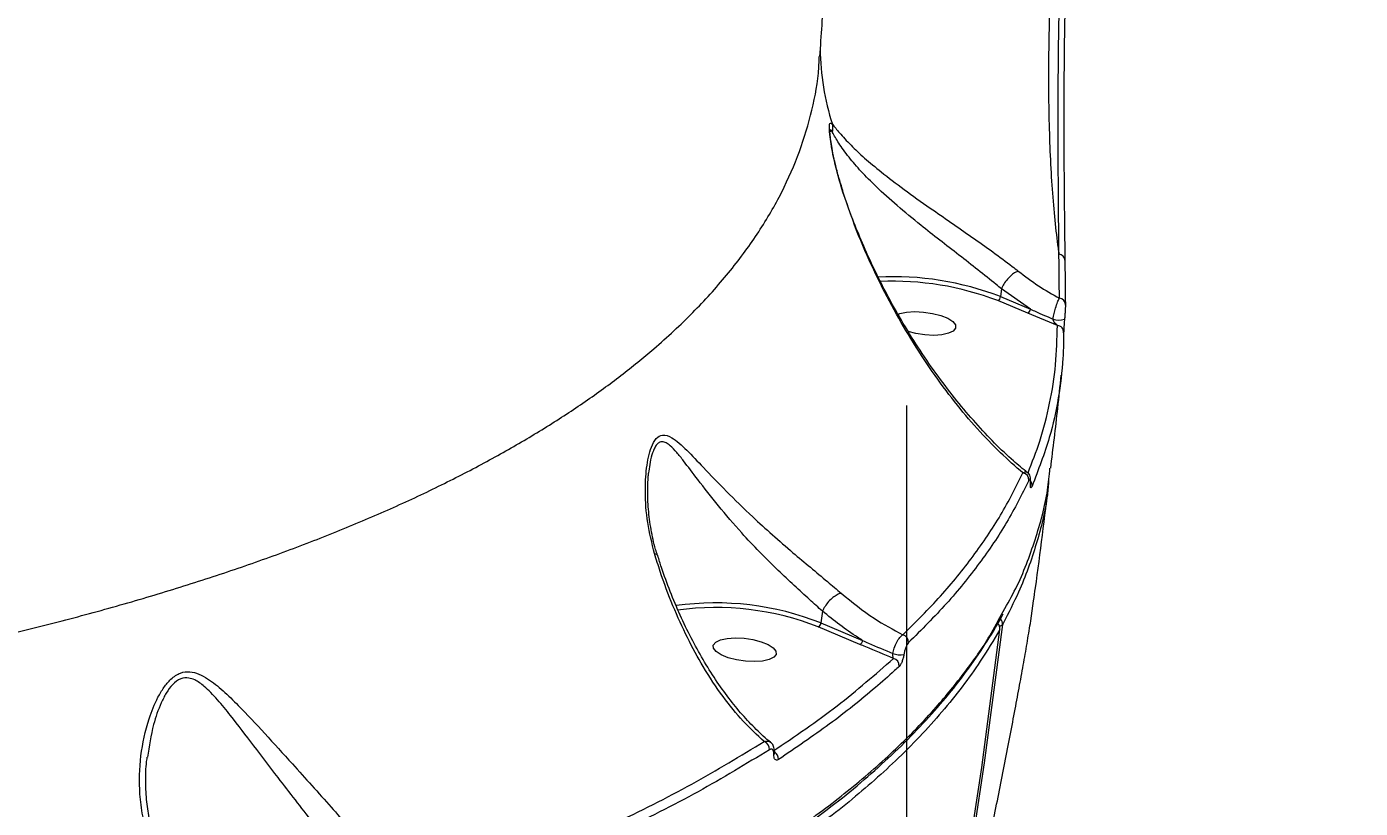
# Model space of a CAD drawing. Header units: millimetres. Extents: x -8607 to 7621, y -5747 to 4382.
# Drawn here: x 5949.2 to 6137.6, y -248.3 to -137.9 of the extents above; entities that cross this region are included whole.
import ezdxf

# ---------------------------------------------------------------- set-up
doc = ezdxf.new("R2010")
doc.units = ezdxf.units.MM
doc.layers.add('DIKOM_ОБЪЕКТ', color=7, linetype='Continuous')
doc.layers.add('DIKOM_РАЗМЕР_ОБЪЕКТА', color=7, linetype='Continuous')
doc.styles.add('style1', font='arial.ttf', dxfattribs={"width": 0.8})
doc.dimstyles.new('1-50', dxfattribs={"dimtxt": 300, "dimasz": 200, "dimexe": 100, "dimexo": 0, "dimgap": 100, "dimtad": 1, "dimtxsty": 'style1', "dimcen": 200, "dimclrd": 7, "dimclre": 7, "dimclrt": 7, "dimadec": 1, "dimazin": 2, "dimtfac": 1, "dimtmove": 0, "dimatfit": 2, "dimfxl": 0, "dimlwd": 25, "dimlwe": 18, "dimarcsym": 0})

# ---------------------------------------------------------------- blocks, each defined once
blk = doc.blocks.new('*D11')
at = {"layer": 'Defpoints', "color": 0, "transparency": 16777216}
for p in [(7619.37, -165.15), (-6826.53, -739.39), (7619.37, -5647.14)]:
    blk.add_point(p, dxfattribs=at)
at = {"layer": 'DIKOM_РАЗМЕР_ОБЪЕКТА', "color": 7, "lineweight": 18, "transparency": 16777216}
for p, q in [((7619.37, -165.15), (7619.37, -5747.14)), ((-6826.53, -739.39), (-6826.53, -5747.14))]:
    blk.add_line(p, q, dxfattribs=at)
at = {"layer": 'DIKOM_РАЗМЕР_ОБЪЕКТА', "color": 7, "lineweight": 25, "transparency": 16777216}
blk.add_line((-6626.53, -5647.14), (7419.37, -5647.14), dxfattribs=at)
at = {"layer": 'DIKOM_РАЗМЕР_ОБЪЕКТА', "color": 7, "transparency": 16777216}
for points in [[(-6626.53, -5613.8), (-6626.53, -5680.47), (-6826.53, -5647.14)], [(7419.37, -5613.8), (7419.37, -5680.47), (7619.37, -5647.14)]]:
    blk.add_solid(points, dxfattribs=at)
at = {"layer": 'DIKOM_РАЗМЕР_ОБЪЕКТА', "color": 7, "transparency": 16777216, "insert": (396.42, -5393.96), "char_height": 300, "attachment_point": 5, "style": 'style1'}
blk.add_mtext('14400', dxfattribs=at)
blk = doc.blocks.new('*D13')
at = {"layer": 'Defpoints', "color": 0, "transparency": 16777216}
for p in [(-5326.53, -191.39), (6073.47, -191.39), (6073.47, -4959.53)]:
    blk.add_point(p, dxfattribs=at)
at = {"layer": 'DIKOM_РАЗМЕР_ОБЪЕКТА', "color": 7, "lineweight": 18, "transparency": 16777216}
for p, q in [((-5326.53, -191.39), (-5326.53, -5059.53)), ((6073.47, -191.39), (6073.47, -5059.53))]:
    blk.add_line(p, q, dxfattribs=at)
at = {"layer": 'DIKOM_РАЗМЕР_ОБЪЕКТА', "color": 7, "lineweight": 25, "transparency": 16777216}
blk.add_line((-5126.53, -4959.53), (5873.47, -4959.53), dxfattribs=at)
at = {"layer": 'DIKOM_РАЗМЕР_ОБЪЕКТА', "color": 7, "transparency": 16777216}
for points in [[(-5126.53, -4926.2), (-5126.53, -4992.86), (-5326.53, -4959.53)], [(5873.47, -4926.2), (5873.47, -4992.86), (6073.47, -4959.53)]]:
    blk.add_solid(points, dxfattribs=at)
at = {"layer": 'DIKOM_РАЗМЕР_ОБЪЕКТА', "color": 7, "transparency": 16777216, "insert": (373.47, -4706.36), "char_height": 300, "attachment_point": 5, "style": 'style1'}
blk.add_mtext('11400', dxfattribs=at)

msp = doc.modelspace()

# ---------------------------------------------------------------- linework, layer by layer
at = {"layer": 'DIKOM_ОБЪЕКТ', "color": 7, "linetype": 'Continuous', "lineweight": 15}
for p, q in [((6086.896, -174.938), (6086.765, -176.022)), ((6086.896, -174.938), (6086.897, -174.935)), ((6090.987, -177.796), (6086.896, -174.938)), ((6090.603, -178.36), (6086.381, -176.585)), ((6086.765, -176.022), (6090.987, -177.796)), ((6094.804, -180.108), (6090.603, -178.36)), ((6037.077, -200.674), (6037.052, -200.848)), ((6061.602, -220.459), (6061.401, -222.113)), ((6061.602, -220.459), (6061.603, -220.455)), ((6091.035, -221.831), (6091.449, -218.988)), ((6061.401, -222.113), (6067.282, -224.585)), ((6087.129, -222.178), (6087.04, -222.357)), ((6066.899, -225.148), (6061.018, -222.677)), ((6086.673, -223.022), (6086.689, -222.973))]:
    msp.add_line(p, q, dxfattribs=at)
at = {"layer": 'DIKOM_ОБЪЕКТ', "color": 7, "linetype": 'Continuous', "lineweight": 15, "flags": 128}
for points in [[(6072.261, -178.529), (6072.549, -178.42), (6073.492, -178.213), (6074.638, -178.135), (6075.894, -178.194), (6077.157, -178.383), (6078.326, -178.687), (6079.306, -179.083), (6080.017, -179.538), (6080.401, -180.015)], [(6080.401, -180.015), (6080.429, -180.475), (6080.096, -180.882), (6079.431, -181.201), (6078.488, -181.408), (6077.342, -181.486), (6076.086, -181.428), (6074.823, -181.239), (6073.695, -180.947)], [(5960.872, -608.426), (5969.041, -593.585), (5978.136, -576.353), (5986.905, -558.953), (5995.347, -541.389), (6003.459, -523.666), (6011.239, -505.789), (6018.684, -487.765), (6025.791, -469.599), (6032.559, -451.295), (6038.986, -432.86), (6045.07, -414.299), (6050.808, -395.618), (6056.2, -376.822), (6061.243, -357.918), (6065.936, -338.91), (6070.278, -319.805), (6074.267, -300.608), (6077.902, -281.326), (6081.182, -261.963), (6084.106, -242.527), (6086.673, -223.022)], [(6087.04, -222.357), (6084.473, -241.862), (6081.55, -261.299), (6078.27, -280.661), (6074.635, -299.943), (6070.646, -319.14), (6066.304, -338.245), (6061.611, -357.253), (6056.568, -376.157), (6051.176, -394.953), (6045.437, -413.634), (6039.354, -432.195), (6032.927, -450.63), (6026.159, -468.934), (6019.051, -487.1), (6011.607, -505.125), (6003.827, -523.001), (5995.715, -540.724), (5987.273, -558.288), (5978.503, -575.689), (5969.409, -592.92), (5964.235, -602.385)], [(6055.038, -226.107), (6055.065, -226.567), (6054.733, -226.973), (6054.068, -227.293), (6053.124, -227.5), (6051.978, -227.578), (6050.722, -227.52), (6049.459, -227.33), (6048.29, -227.026), (6047.311, -226.63), (6046.6, -226.175), (6046.215, -225.698), (6046.188, -225.238), (6046.52, -224.831), (6047.185, -224.512), (6048.129, -224.305), (6049.275, -224.227), (6050.53, -224.285), (6051.794, -224.474), (6052.963, -224.779), (6053.942, -225.175), (6054.653, -225.63), (6055.038, -226.107)]]:
    msp.add_lwpolyline(points, dxfattribs=at)
at = {"layer": 'DIKOM_ОБЪЕКТ', "color": 7, "linetype": 'Continuous', "lineweight": 15}
for centre, radius, start, end in [((6096.376, -140.804), 35.087, 180.38401, 198.01956), ((6060.657, -152.26), 2.428, 346.70428, 14.3437), ((6095.022, -170.881), 0.839, 359.44863, 89.93544), ((6071.583, -215.436), 42.237, 68.93383, 92.87494), ((6071.65, -214.873), 41.024, 68.95627, 92.5828), ((6086.082, -175.97), 0.685, 295.93657, 355.64329), ((6095.005, -177.167), 0.926, 356.28356, 84.80613), ((6090.304, -177.744), 0.685, 295.93741, 355.64311), ((6095.024, -176.75), 2.586, 251.08246, 287.64978), ((6094.737, -181.057), 0.952, 355.6395, 85.98497), ((6089.759, -201.927), 1.012, 355.91505, 79.66086), ((6090.279, -202.697), 0.942, 354.34304, 37.06784), ((6046.493, -260.012), 40.725, 68.52683, 97.84775), ((6046.534, -259.69), 39.746, 68.62882, 97.8043), ((6060.718, -222.061), 0.685, 295.93659, 355.64328), ((6085.699, -222.921), 0.979, 354.07831, 47.37141), ((6085.697, -222.851), 1, 353.03056, 45.36368), ((6086.075, -222.254), 0.971, 353.91571, 45.92651), ((6072.696, -224.818), 1.074, 355.50106, 74.72957), ((6086.63, -221.986), 0.554, 271.78418, 317.90133), ((6066.6, -224.533), 0.685, 295.93741, 355.64311), ((6072.653, -223.239), 3.386, 250.91521, 277.77369), ((6071.388, -228.166), 1.076, 355.36402, 76.79901), ((6053.008, -239.926), 1.118, 354.847, 70.57414), ((6054.556, -240.486), 0.294, 310.53549, 355.54565), ((6054.274, -241.313), 1.118, 354.82839, 59.60382)]:
    msp.add_arc(centre, radius, start, end, dxfattribs=at)
for points, knots in [([(6061.244, -142.077), (6061.449, -139.138), (6062.078, -130.073), (6062.871, -114.876), (6063.545, -96.492), (6063.897, -78.114), (6063.934, -59.75), (6063.66, -41.402), (6063.055, -23.078), (6062.341, -7.833), (6061.708, 1.293), (6061.498, 4.329)], [0, 0, 0, 0, 0.0602314, 0.1857242, 0.311177, 0.4365715, 0.561909, 0.6871905, 0.8124174, 0.9375913, 1, 1, 1, 1]), ([(6096.737, -112.741), (6096.619, -114.792), (6096.38, -118.93), (6096.147, -124.645), (6095.986, -129.642), (6095.88, -133.881), (6095.801, -138.153), (6095.748, -142.372), (6095.718, -146.486), (6095.707, -150.49), (6095.713, -154.405), (6095.732, -158.145), (6095.759, -161.668), (6095.792, -164.967), (6095.827, -168.085), (6095.849, -169.952), (6095.86, -170.889)], [0, 0, 0, 0, 0.1013046, 0.2043245, 0.2693234, 0.3347703, 0.4016321, 0.4689837, 0.5341683, 0.5998078, 0.6668825, 0.7344532, 0.7996653, 0.8653309, 0.9324208, 1, 1, 1, 1]), ([(6095.261, -113.072), (6095.082, -114.799), (6094.725, -118.251), (6094.296, -123.669), (6093.955, -129.195), (6093.711, -134.773), (6093.568, -140.328), (6093.53, -145.789), (6093.597, -151.087), (6093.767, -156.152), (6094.043, -160.907), (6094.417, -165.294), (6094.765, -168.259), (6094.981, -169.755), (6095.023, -170.042)], [0, 0, 0, 0, 0.0874426, 0.1748852, 0.2633131, 0.3520184, 0.4404463, 0.5297495, 0.6193385, 0.7086419, 0.7985505, 0.8887507, 0.9786595, 1, 1, 1, 1]), ([(6095.023, -170.042), (6095.012, -168.831), (6094.991, -166.403), (6094.956, -162.196), (6094.926, -157.637), (6094.909, -152.728), (6094.915, -147.556), (6094.95, -142.184), (6095.026, -136.678), (6095.144, -131.113), (6095.321, -125.26), (6095.566, -119.184), (6095.794, -115.13), (6095.908, -113.102)], [0, 0, 0, 0, 0.0883724, 0.177024, 0.2653923, 0.353767, 0.4424254, 0.5308005, 0.6189458, 0.7073715, 0.795519, 0.8977589, 1, 1, 1, 1]), ([(5605.613, -221.283), (5611.781, -222.412), (5624.132, -224.673), (5642.888, -227.664), (5661.792, -230.355), (5680.844, -232.709), (5699.972, -234.724), (5719.151, -236.388), (5738.304, -237.692), (5756.24, -238.572), (5772.919, -239.097), (5788.356, -239.332), (5803.643, -239.31), (5818.768, -239.03), (5833.691, -238.489), (5848.393, -237.686), (5862.829, -236.621), (5875.983, -235.387), (5887.892, -234.045), (5898.592, -232.653), (5909.029, -231.106), (5919.204, -229.404), (5929.122, -227.545), (5938.738, -225.539), (5948.026, -223.392), (5956.996, -221.105), (5965.666, -218.671), (5974.033, -216.093), (5982.076, -213.373), (5989.771, -210.52), (5997.104, -207.541), (6004.076, -204.435), (6010.689, -201.2), (6016.912, -197.852), (6022.733, -194.401), (6028.158, -190.846), (6033.198, -187.179), (6038.334, -183.007), (6043.395, -178.297), (6048.188, -173.011), (6052.265, -167.564), (6055.604, -161.974), (6058.214, -156.254), (6060.029, -150.409), (6061.019, -145.676), (6061.134, -142.863), (6061.166, -142.072)], [0, 0, 0, 0, 0.0283878, 0.0568443, 0.0854627, 0.1141516, 0.1430435, 0.1720083, 0.2011405, 0.2303476, 0.2543958, 0.2784861, 0.3026747, 0.3269063, 0.3512606, 0.3756588, 0.4001576, 0.4247013, 0.4441402, 0.4636015, 0.4829645, 0.5023275, 0.5217797, 0.5412319, 0.5604836, 0.5797354, 0.5990749, 0.6184144, 0.637807, 0.6572219, 0.6765388, 0.6958557, 0.7152613, 0.734667, 0.7538726, 0.7730783, 0.7923712, 0.8116642, 0.8370386, 0.8624633, 0.8879385, 0.9134647, 0.9389225, 0.9644312, 0.9899909, 1, 1, 1, 1]), ([(6064.299, -160.632), (6063.882, -159.154), (6063.309, -157.123), (6062.875, -154.772), (6062.657, -153.307), (6062.557, -152.077), (6062.629, -151.336), (6062.871, -151.54), (6063.01, -151.658)], [0, 0, 0, 0, 0.3030708, 0.4164281, 0.5295174, 0.6687585, 0.8085436, 1, 1, 1, 1]), ([(6063.021, -152.818), (6062.89, -152.582), (6062.715, -152.265), (6062.689, -152.654), (6062.683, -152.754)], [0, 0, 0, 0, 0.7442371, 1, 1, 1, 1]), ([(6063.01, -151.658), (6063.312, -152.031), (6063.918, -152.778), (6065.506, -154.557), (6067.498, -156.412), (6069.986, -158.5), (6073.094, -160.854), (6076.475, -163.263), (6079.738, -165.524), (6082.733, -167.599), (6085.689, -169.691), (6087.868, -171.302), (6088.999, -172.188), (6089.277, -172.406)], [0, 0, 0, 0, 0.10714, 0.2145791, 0.3113467, 0.4080923, 0.5217533, 0.6352953, 0.7192625, 0.8031761, 0.88782, 0.9724046, 1, 1, 1, 1]), ([(6063.278, -156.589), (6063.214, -156.302), (6063.043, -155.541), (6062.859, -154.479), (6062.731, -153.543), (6062.672, -152.942), (6062.671, -152.678), (6062.669, -152.701), (6062.668, -152.707)], [0, 0, 0, 0, 0.1554502, 0.41103506, 0.64418146, 0.80515497, 0.94698284, 1, 1, 1, 1]), ([(6086.897, -174.935), (6086.897, -174.935), (6086.646, -174.723), (6085.594, -173.846), (6083.599, -172.249), (6080.888, -170.141), (6078.156, -168.026), (6075.172, -165.677), (6072.097, -163.138), (6069.28, -160.609), (6067.034, -158.323), (6065.248, -156.256), (6063.831, -154.228), (6063.29, -153.288), (6063.021, -152.818)], [0, 0, 0, 0, 0.0000129, 0.0265074, 0.1091021, 0.191776, 0.2751715, 0.3586315, 0.4732183, 0.5879368, 0.68627, 0.7846261, 0.8924878, 1, 1, 1, 1]), ([(6064.403, -160.752), (6064.244, -160.25), (6063.875, -159.087), (6063.511, -157.674), (6063.33, -156.83), (6063.278, -156.589)], [0, 0, 0, 0, 0.3520957, 0.8156892, 1, 1, 1, 1]), ([(6089.941, -200.931), (6088.873, -200.002), (6086.684, -198.096), (6083.458, -194.712), (6080.241, -190.892), (6077.104, -186.658), (6074.139, -182.121), (6071.371, -177.336), (6068.802, -172.247), (6066.371, -166.752), (6064.989, -162.672), (6064.299, -160.632)], [0, 0, 0, 0, 0.1079569, 0.2212639, 0.3345713, 0.4497836, 0.564986, 0.6720707, 0.7791293, 0.889621, 1, 1, 1, 1]), ([(6064.299, -160.632), (6064.31, -160.643), (6064.352, -160.684), (6064.354, -160.737), (6064.355, -160.776)], [0, 0, 0, 0, 0.2817844, 1, 1, 1, 1]), ([(6090.592, -200.895), (6089.925, -200.352), (6088.36, -199.077), (6085.912, -196.728), (6083.239, -193.897), (6080.569, -190.745), (6077.939, -187.325), (6075.413, -183.681), (6073.045, -179.895), (6070.862, -176.019), (6068.938, -172.212), (6067.279, -168.592), (6065.904, -165.202), (6064.949, -162.626), (6064.492, -161.133), (6064.381, -160.768)], [0, 0, 0, 0, 0.0663776, 0.1559404, 0.247071, 0.3398268, 0.4342487, 0.5275367, 0.6173036, 0.7036259, 0.7865808, 0.8572348, 0.9214419, 0.9808102, 1, 1, 1, 1]), ([(6095.089, -176.245), (6095.081, -175.365), (6095.064, -173.592), (6095.037, -171.231), (6095.023, -170.042)], [0, 0, 0, 0, 0.4964828, 1, 1, 1, 1]), ([(6095.86, -170.889), (6095.875, -172.087), (6095.903, -174.501), (6095.92, -176.314), (6095.929, -177.227)], [0, 0, 0, 0, 0.4964917, 1, 1, 1, 1]), ([(6089.277, -172.406), (6089.248, -172.416), (6089.131, -172.455), (6088.815, -172.6), (6088.307, -172.948), (6087.719, -173.538), (6087.209, -174.232), (6087.001, -174.701), (6086.897, -174.935)], [0, 0, 0, 0, 0.0343037, 0.1364982, 0.3523745, 0.5682499, 0.784125, 1, 1, 1, 1]), ([(6089.277, -172.406), (6090.219, -173.124), (6092.111, -174.566), (6094.093, -175.684), (6095.089, -176.245)], [0, 0, 0, 0, 0.4978686, 1, 1, 1, 1]), ([(6094.186, -179.196), (6094.234, -178.928), (6094.331, -178.387), (6094.554, -177.534), (6094.821, -176.742), (6095, -176.41), (6095.089, -176.245)], [0, 0, 0, 0, 0.2146917, 0.4348049, 0.7188263, 1, 1, 1, 1]), ([(6090.987, -177.796), (6091.235, -177.907), (6092.297, -178.384), (6093.367, -178.844), (6094.186, -179.196)], [0, 0, 0, 0, 0.2343149, 1, 1, 1, 1]), ([(6095.929, -177.227), (6095.928, -177.353), (6095.925, -177.602), (6095.897, -178.134), (6095.857, -178.693), (6095.824, -179.045), (6095.808, -179.214)], [0, 0, 0, 0, 0.2974636, 0.5890265, 0.8028446, 1, 1, 1, 1]), ([(6090.65, -200.895), (6091.233, -199.417), (6092.508, -196.187), (6093.785, -191.095), (6094.665, -185.65), (6094.757, -181.956), (6094.804, -180.108)], [0, 0, 0, 0, 0.2187948, 0.4783628, 0.7390017, 1, 1, 1, 1]), ([(6094.804, -180.108), (6094.722, -180.037), (6094.569, -179.906), (6094.381, -179.667), (6094.262, -179.459), (6094.21, -179.319), (6094.192, -179.244), (6094.188, -179.211), (6094.186, -179.196)], [0, 0, 0, 0, 0.3482418, 0.6491547, 0.8444769, 0.9341967, 0.9695954, 1, 1, 1, 1]), ([(6095.808, -179.214), (6095.804, -179.255), (6095.787, -179.438), (6095.755, -179.805), (6095.718, -180.311), (6095.691, -180.808), (6095.688, -181.02), (6095.686, -181.13)], [0, 0, 0, 0, 0.0490732, 0.2179129, 0.4266715, 0.7022436, 1, 1, 1, 1]), ([(6095.686, -181.13), (6095.686, -181.368), (6095.686, -182.559), (6095.574, -185.643), (6095.019, -190.347), (6093.688, -196.403), (6092.1, -200.505), (6091.216, -202.789)], [0, 0, 0, 0, 0.0321659, 0.1608352, 0.4182088, 0.675957, 1, 1, 1, 1]), ([(6093.855, -200.274), (6094.204, -197.436), (6094.742, -193.05), (6095.19, -188.657), (6095.347, -187.108)], [0, 0, 0, 0, 0.6473449, 1, 1, 1, 1]), ([(6037.883, -212.319), (6037.519, -210.859), (6036.793, -207.94), (6036.514, -203.847), (6036.664, -200.742), (6037.012, -198.651), (6037.438, -197.154), (6038.089, -195.949), (6039.085, -195.396), (6040.52, -195.944), (6042.409, -197.624), (6044.9, -200.307), (6047.964, -203.476), (6051.285, -206.731), (6054.504, -209.653), (6057.266, -212.051), (6059.904, -214.265), (6062.235, -216.2), (6063.619, -217.381), (6064.262, -217.93)], [0, 0, 0, 0, 0.0760758, 0.1521373, 0.2132071, 0.2445032, 0.2757151, 0.3130139, 0.3506356, 0.4012609, 0.4758022, 0.5507656, 0.6417666, 0.732639, 0.7938295, 0.8549376, 0.9055416, 0.9561024, 1, 1, 1, 1]), ([(6061.603, -220.455), (6061.603, -220.455), (6061.314, -220.191), (6060.721, -219.652), (6059.4, -218.456), (6057.589, -216.809), (6055.187, -214.55), (6052.677, -212.061), (6049.797, -208.996), (6046.818, -205.523), (6044.141, -202.076), (6042.279, -199.586), (6041.023, -198.011), (6040.211, -197.155), (6039.523, -196.647), (6039.029, -196.488), (6038.622, -196.563), (6038.372, -196.73), (6038.12, -196.997), (6037.87, -197.387), (6037.538, -198.206), (6037.253, -199.311), (6037.132, -200.25), (6037.077, -200.674)], [0, 0, 0, 0, 0.000015, 0.027616, 0.0553969, 0.1196797, 0.1858314, 0.2652206, 0.3466142, 0.4651542, 0.5870658, 0.6822218, 0.7311707, 0.7800194, 0.8104523, 0.8417216, 0.8600101, 0.8788066, 0.8860114, 0.907791, 0.9303251, 0.9685191, 1, 1, 1, 1]), ([(6038.321, -212.588), (6038.223, -212.3), (6037.81, -211.089), (6037.363, -208.898), (6036.973, -206.042), (6036.891, -203.525), (6036.943, -201.768), (6037.044, -201.031), (6037.068, -200.852)], [0, 0, 0, 0, 0.0727191, 0.3059105, 0.5446413, 0.7872823, 0.9482659, 1, 1, 1, 1]), ([(6072.979, -223.782), (6074.799, -221.97), (6078.441, -218.342), (6082.997, -212.692), (6086.941, -206.903), (6088.94, -202.923), (6089.941, -200.931)], [0, 0, 0, 0, 0.2488741, 0.4981941, 0.7488692, 1, 1, 1, 1]), ([(6087.147, -220.478), (6087.761, -219.403), (6089.65, -216.094), (6091.74, -210.369), (6093.343, -204.701), (6093.655, -201.285), (6093.748, -200.262)], [0, 0, 0, 0, 0.165436, 0.5087473, 0.8528601, 1, 1, 1, 1]), ([(6089.941, -200.931), (6089.983, -200.905), (6090.207, -200.766), (6090.457, -200.692), (6090.581, -200.873), (6090.594, -200.892)], [0, 0, 0, 0, 0.1731007, 0.91241, 1, 1, 1, 1]), ([(6091.011, -202.206), (6091.016, -202.14), (6091.032, -201.902), (6091.018, -201.638), (6090.925, -201.284), (6090.774, -201.006), (6090.631, -200.91), (6090.595, -200.887)], [0, 0, 0, 0, 0.1279455, 0.4543629, 0.7038928, 0.9272631, 1, 1, 1, 1]), ([(6090.768, -201.999), (6089.775, -203.977), (6087.787, -207.938), (6083.855, -213.724), (6079.283, -219.406), (6075.607, -223.069), (6073.767, -224.902)], [0, 0, 0, 0, 0.2488739, 0.4981939, 0.748869, 1, 1, 1, 1]), ([(6093.566, -201.923), (6093.515, -202.617), (6093.292, -205.668), (6091.916, -210.961), (6089.787, -217.018), (6087.885, -220.71), (6087.129, -222.178)], [0, 0, 0, 0, 0.0996197, 0.4376048, 0.7763554, 1, 1, 1, 1]), ([(6090.993, -202.386), (6091, -202.281), (6091.012, -202.071), (6090.995, -201.854), (6090.935, -201.74), (6090.847, -201.836), (6090.781, -201.973), (6090.768, -201.999)], [0, 0, 0, 0, 0.14560161, 0.2899617, 0.53209785, 0.90980278, 1, 1, 1, 1]), ([(6091.216, -202.789), (6091.202, -202.819), (6091.137, -202.964), (6091.05, -203.06), (6090.991, -202.936), (6090.974, -202.709), (6090.987, -202.494), (6090.993, -202.386)], [0, 0, 0, 0, 0.0950988, 0.471968, 0.7157778, 0.8572267, 1, 1, 1, 1]), ([(6090.997, -202.594), (6090.997, -202.593), (6090.996, -202.59), (6090.995, -202.497), (6091.005, -202.324), (6091.022, -202.153), (6091.034, -202.06), (6091.035, -202.048)], [0, 0, 0, 0, 0.16357302, 0.41803135, 0.69829679, 0.96078164, 1, 1, 1, 1]), ([(6091.441, -218.987), (6091.529, -218.382), (6092.34, -212.808), (6093.01, -207.211), (6093.607, -202.222)], [0, 0, 0, 0, 0.1084957, 1, 1, 1, 1]), ([(6053.38, -238.872), (6052.383, -237.952), (6050.388, -236.114), (6047.498, -232.543), (6044.86, -228.576), (6042.497, -224.25), (6040.454, -219.756), (6038.932, -215.722), (6038.143, -213.163), (6037.883, -212.319)], [0, 0, 0, 0, 0.1619204, 0.3238388, 0.4936328, 0.638592, 0.783915, 0.9287409, 1, 1, 1, 1]), ([(6037.883, -212.319), (6037.91, -212.326), (6038.094, -212.37), (6038.29, -212.454), (6038.296, -212.583), (6038.297, -212.614)], [0, 0, 0, 0, 0.1138476, 0.7872821, 1, 1, 1, 1]), ([(6054.297, -238.997), (6054.285, -238.988), (6053.599, -238.472), (6052.252, -237.185), (6050.279, -235.124), (6048.36, -232.766), (6046.506, -230.167), (6044.733, -227.332), (6043.057, -224.288), (6041.501, -221.079), (6040.1, -217.74), (6039.044, -214.917), (6038.51, -213.162), (6038.34, -212.602)], [0, 0, 0, 0, 0.0018991, 0.1101971, 0.2181429, 0.3257977, 0.4331479, 0.5401485, 0.6466746, 0.7518765, 0.8542052, 0.9534832, 1, 1, 1, 1]), ([(6064.262, -217.93), (6064.235, -217.935), (6064.059, -217.968), (6063.668, -218.119), (6063.071, -218.516), (6062.468, -219.093), (6061.938, -219.771), (6061.715, -220.227), (6061.603, -220.455)], [0, 0, 0, 0, 0.0319477, 0.2048554, 0.4036422, 0.6024283, 0.8012141, 1, 1, 1, 1]), ([(6064.262, -217.93), (6065.789, -219.172), (6068.602, -221.462), (6071.605, -223.054), (6072.979, -223.782)], [0, 0, 0, 0, 0.5425528, 1, 1, 1, 1]), ([(6067.282, -224.585), (6067.046, -224.439), (6065.101, -223.238), (6063.238, -221.759), (6061.602, -220.459)], [0, 0, 0, 0, 0.1214198, 1, 1, 1, 1]), ([(5531.102, -274.856), (5535.38, -275.865), (5545.1, -278.159), (5560.511, -281.513), (5577.687, -284.989), (5595.466, -288.291), (5614.205, -291.46), (5632.803, -294.289), (5650.479, -296.688), (5666.792, -298.668), (5683.076, -300.424), (5700.043, -302.011), (5717.763, -303.399), (5735.93, -304.539), (5754.078, -305.382), (5772.068, -305.919), (5788.892, -306.146), (5804.957, -306.109), (5820.713, -305.83), (5836.707, -305.282), (5852.978, -304.435), (5869.4, -303.273), (5885.531, -301.804), (5901.249, -300.036), (5915.693, -298.097), (5929.252, -295.981), (5942.255, -293.666), (5955.149, -291.057), (5967.89, -288.137), (5980.161, -284.965), (5992.955, -281.25), (6006.057, -276.921), (6017.477, -272.573), (6026.601, -268.679), (6034.436, -265.032), (6042.478, -260.889), (6050.741, -256.101), (6058.499, -250.999), (6065.694, -245.564), (6072.131, -239.914), (6077.475, -234.4), (6081.803, -229.069), (6085.013, -224.554), (6086.537, -221.644), (6087.147, -220.478)], [0, 0, 0, 0, 0.0187474, 0.0425919, 0.0664779, 0.0920216, 0.1176161, 0.1448602, 0.1692665, 0.1906852, 0.2121339, 0.236358, 0.2606256, 0.2853464, 0.3117392, 0.3363978, 0.3611022, 0.3832946, 0.4055204, 0.4297445, 0.4540121, 0.4787329, 0.5051257, 0.5297843, 0.5544888, 0.5766811, 0.5989069, 0.6227538, 0.6466421, 0.670667, 0.6947343, 0.7250862, 0.7555235, 0.7738984, 0.7922921, 0.816139, 0.8400273, 0.8655757, 0.8911751, 0.9169741, 0.9428255, 0.9642369, 0.9856783, 1, 1, 1, 1]), ([(5820.21, -306.405), (5822.443, -306.348), (5828.289, -306.2), (5837.605, -305.829), (5848.146, -305.307), (5858.509, -304.665), (5868.706, -303.911), (5878.739, -303.041), (5888.612, -302.058), (5898.329, -300.959), (5907.891, -299.746), (5917.301, -298.417), (5926.563, -296.972), (5935.677, -295.41), (5944.626, -293.735), (5953.376, -291.952), (5961.891, -290.068), (5970.155, -288.087), (5978.171, -286.007), (5985.944, -283.829), (5993.475, -281.553), (6000.769, -279.177), (6007.826, -276.7), (6014.649, -274.123), (6021.239, -271.443), (6027.598, -268.66), (6033.717, -265.777), (6039.577, -262.804), (6045.152, -259.751), (6050.429, -256.625), (6055.406, -253.428), (6060.085, -250.16), (6064.468, -246.818), (6068.558, -243.402), (6072.355, -239.912), (6075.86, -236.345), (6079.07, -232.702), (6081.996, -228.983), (6084.597, -225.183), (6086.312, -222.455), (6087.066, -220.977), (6087.152, -220.808)], [0, 0, 0, 0, 0.01649928, 0.0432095, 0.06977002, 0.09622054, 0.1225913, 0.14891249, 0.17521426, 0.20152653, 0.22786956, 0.25427341, 0.28076811, 0.30738367, 0.33413465, 0.36088287, 0.38749841, 0.41399595, 0.44040576, 0.46675807, 0.49308304, 0.51941075, 0.54576369, 0.57216938, 0.59865769, 0.62525842, 0.65200068, 0.67877602, 0.70546369, 0.73202329, 0.75848404, 0.78487473, 0.81122368, 0.83755868, 0.86390622, 0.89028486, 0.91672098, 0.94324067, 0.96987003, 0.99656246, 1, 1, 1, 1]), ([(6080.222, -278.889), (6080.594, -276.865), (6081.346, -272.784), (6082.416, -267.16), (6083.365, -262.25), (6084.178, -258.088), (6085.003, -253.898), (6085.819, -249.763), (6086.615, -245.733), (6087.386, -241.812), (6088.132, -237.98), (6088.833, -234.319), (6089.479, -230.869), (6090.063, -227.638), (6090.594, -224.582), (6090.888, -222.75), (6091.035, -221.831)], [0, 0, 0, 0, 0.1013046, 0.2043245, 0.2693234, 0.3347703, 0.4016321, 0.4689837, 0.5341683, 0.5998078, 0.6668825, 0.7344532, 0.7996653, 0.8653309, 0.9324208, 1, 1, 1, 1]), ([(6086.673, -223.022), (6085.779, -224.531), (6083.435, -228.489), (6078.66, -234.717), (6072.288, -241.458), (6065.048, -247.787), (6057.301, -253.549), (6048.95, -258.922), (6040.193, -263.867), (6030.139, -268.883), (6018.647, -273.908), (6005.793, -278.784), (5992.431, -283.204), (5979.06, -287.078), (5965.419, -290.544), (5951.748, -293.596), (5936.662, -296.54), (5920.071, -299.306), (5902.198, -301.77), (5884.217, -303.782), (5866.729, -305.33), (5849.336, -306.5), (5832.293, -307.314), (5814.126, -307.847), (5794.822, -308.044), (5774.724, -307.849), (5754.926, -307.285), (5736.043, -306.416), (5717.594, -305.26), (5699.812, -303.868), (5680.613, -302.07), (5660.024, -299.791), (5638.479, -296.994), (5617.6, -293.897), (5597.994, -290.637), (5579.127, -287.169), (5561.208, -283.57), (5542.425, -279.474), (5522.871, -274.831), (5503.015, -269.679), (5484.13, -264.359), (5466.72, -259.065), (5450.268, -253.691), (5434.934, -248.326), (5419.999, -242.769), (5410.515, -238.929), (5405.68, -236.972)], [0, 0, 0, 0, 0.0156509, 0.0410528, 0.0664547, 0.0899044, 0.1133542, 0.1348277, 0.1563011, 0.1771003, 0.2025022, 0.227904, 0.2513538, 0.2748036, 0.2962771, 0.3177505, 0.3385497, 0.3639515, 0.3893534, 0.4128032, 0.436253, 0.4577264, 0.4791999, 0.4999991, 0.5244807, 0.5489623, 0.5715463, 0.5941304, 0.614795, 0.6354597, 0.6554668, 0.6808687, 0.7062706, 0.7297205, 0.7531703, 0.7746438, 0.7961173, 0.8169165, 0.8423185, 0.8677204, 0.8911702, 0.9146201, 0.9360936, 0.9575671, 0.9783663, 1, 1, 1, 1]), ([(6071.545, -226.439), (6071.608, -226.176), (6071.743, -225.611), (6072.098, -224.801), (6072.534, -224.119), (6072.831, -223.894), (6072.979, -223.782)], [0, 0, 0, 0, 0.2241212, 0.4807288, 0.7415199, 1, 1, 1, 1]), ([(6071.634, -227.119), (6070.33, -226.578), (6068.749, -225.922), (6067.175, -225.264), (6066.899, -225.148)], [0, 0, 0, 0, 0.8242751, 1, 1, 1, 1]), ([(6067.282, -224.585), (6067.557, -224.708), (6068.972, -225.342), (6070.397, -225.949), (6071.545, -226.439)], [0, 0, 0, 0, 0.1941267, 1, 1, 1, 1]), ([(6073.767, -224.902), (6073.701, -224.98), (6073.571, -225.137), (6073.374, -225.573), (6073.208, -226.082), (6073.141, -226.432), (6073.111, -226.594)], [0, 0, 0, 0, 0.2632567, 0.5266594, 0.7813278, 1, 1, 1, 1]), ([(6054.601, -240.247), (6057.716, -238.133), (6063.954, -233.899), (6069.071, -229.381), (6071.634, -227.119)], [0, 0, 0, 0, 0.4992722, 1, 1, 1, 1]), ([(6071.634, -227.119), (6071.619, -227.079), (6071.592, -227.001), (6071.561, -226.826), (6071.545, -226.644), (6071.543, -226.51), (6071.545, -226.451), (6071.545, -226.439)], [0, 0, 0, 0, 0.2945807, 0.5738867, 0.8144223, 0.9603311, 1, 1, 1, 1]), ([(6073.111, -226.594), (6073.08, -226.755), (6073.014, -227.099), (6072.851, -227.598), (6072.656, -228.025), (6072.526, -228.177), (6072.46, -228.253)], [0, 0, 0, 0, 0.2213871, 0.4744058, 0.7373087, 1, 1, 1, 1]), ([(5966.382, -252.332), (5966.088, -251.344), (5965.499, -249.367), (5965.033, -245.532), (5965.154, -240.87), (5966.162, -236.237), (5967.44, -233.037), (5968.536, -231.19), (5969.58, -229.939), (5970.837, -229.099), (5972.211, -228.922), (5973.506, -229.276), (5975.079, -230.153), (5976.927, -231.65), (5979.557, -234.252), (5982.789, -237.694), (5986.288, -241.569), (5989.465, -245.077), (5992.13, -248.053), (5993.748, -249.948), (5994.511, -250.842)], [0, 0, 0, 0, 0.05193, 0.1038899, 0.195155, 0.2864042, 0.3437019, 0.3731335, 0.4024724, 0.4366826, 0.4671116, 0.4969772, 0.5269692, 0.5808921, 0.6349545, 0.7265891, 0.8181324, 0.8810564, 0.9438912, 1, 1, 1, 1]), ([(5991.693, -253.014), (5991.693, -253.013), (5991.015, -252.12), (5989.504, -250.168), (5987.13, -247.121), (5984.301, -243.475), (5981.232, -239.408), (5978.424, -235.745), (5976.153, -232.924), (5974.485, -231.191), (5973.111, -230.204), (5971.991, -229.821), (5970.88, -229.916), (5969.774, -230.745), (5968.875, -231.988), (5967.928, -233.856), (5966.865, -236.876), (5966.476, -239.54), (5966.248, -241.101)], [0, 0, 0, 0, 0.00004, 0.0715156, 0.1527641, 0.2341203, 0.352828, 0.4716297, 0.5400646, 0.6082998, 0.6534566, 0.6800573, 0.7150049, 0.7545274, 0.7900294, 0.8256949, 0.8978748, 1, 1, 1, 1]), ([(6072.46, -228.253), (6072.242, -228.455), (6071.147, -229.463), (6068.005, -232.221), (6062.719, -236.458), (6057.833, -239.761), (6055.387, -241.414)], [0, 0, 0, 0, 0.0441427, 0.2207211, 0.6100162, 1, 1, 1, 1]), ([(6006.826, -260.788), (6011.232, -259.164), (6020.056, -255.911), (6032.125, -250.576), (6043.399, -244.935), (6050.05, -240.895), (6053.38, -238.872)], [0, 0, 0, 0, 0.2482505, 0.4971903, 0.7482387, 1, 1, 1, 1]), ([(6053.38, -238.872), (6053.495, -238.844), (6053.782, -238.775), (6054.102, -238.822), (6054.249, -238.978), (6054.283, -239.014)], [0, 0, 0, 0, 0.3401015, 0.8482354, 1, 1, 1, 1]), ([(6054.848, -240.509), (6054.849, -240.504), (6054.876, -240.212), (6054.798, -239.758), (6054.587, -239.244), (6054.357, -239.075), (6054.29, -239.025)], [0, 0, 0, 0, 0.00918194, 0.48815574, 0.85053812, 1, 1, 1, 1]), ([(5967.368, -252.725), (5967.285, -252.519), (5966.889, -251.529), (5966.453, -249.626), (5966.05, -247.001), (5965.971, -244.216), (5966.028, -242.213), (5966.199, -241.172), (5966.212, -241.092)], [0, 0, 0, 0, 0.05609298, 0.26977378, 0.49542238, 0.73242202, 0.97937678, 1, 1, 1, 1]), ([(6054.122, -240.026), (6050.832, -242.026), (6044.243, -246.031), (6033.014, -251.665), (6020.879, -257.043), (6011.936, -260.341), (6007.459, -261.993)], [0, 0, 0, 0, 0.2482503, 0.4971899, 0.7482385, 1, 1, 1, 1]), ([(6054.747, -240.709), (6054.745, -240.585), (6054.74, -240.338), (6054.647, -240.086), (6054.497, -239.94), (6054.313, -239.925), (6054.177, -239.997), (6054.122, -240.026)], [0, 0, 0, 0, 0.1920553, 0.3835881, 0.5902092, 0.8340758, 1, 1, 1, 1]), ([(6055.387, -241.414), (6055.331, -241.444), (6055.192, -241.52), (6055.004, -241.502), (6054.85, -241.349), (6054.754, -241.09), (6054.749, -240.836), (6054.747, -240.709)], [0, 0, 0, 0, 0.1655324, 0.4120459, 0.620061, 0.8097055, 1, 1, 1, 1]), ([(6054.854, -240.649), (6054.855, -240.65), (6054.856, -240.655), (6054.847, -240.596), (6054.85, -240.529), (6054.851, -240.505)], [0, 0, 0, 0, 0.3072308, 0.7426201, 1, 1, 1, 1])]:
    msp.add_open_spline(points, degree=3, knots=knots, dxfattribs=at)

# ---------------------------------------------------------------- dimensions: what is measured, and where the dimension line sits
at = {"layer": 'DIKOM_РАЗМЕР_ОБЪЕКТА'}
dim = msp.add_linear_dim(base=(7619.366, -5647.135), p1=(-6826.527, -739.391), p2=(7619.366, -165.147), text='14400', dimstyle='1-50', dxfattribs=at)
dim.commit()
dim.dimension.update_dxf_attribs({"geometry": '*D11', "text_midpoint": (396.419, -5647.135), "dimtype": 160})
dim = msp.add_linear_dim(base=(6073.473, -4959.53), p1=(-5326.527, -191.391), p2=(6073.473, -191.391), dimstyle='1-50', dxfattribs=at)
dim.commit()
dim.dimension.update_dxf_attribs({"geometry": '*D13', "text_midpoint": (373.473, -4959.53), "dimtype": 160})

doc.saveas('drawing.dxf')
